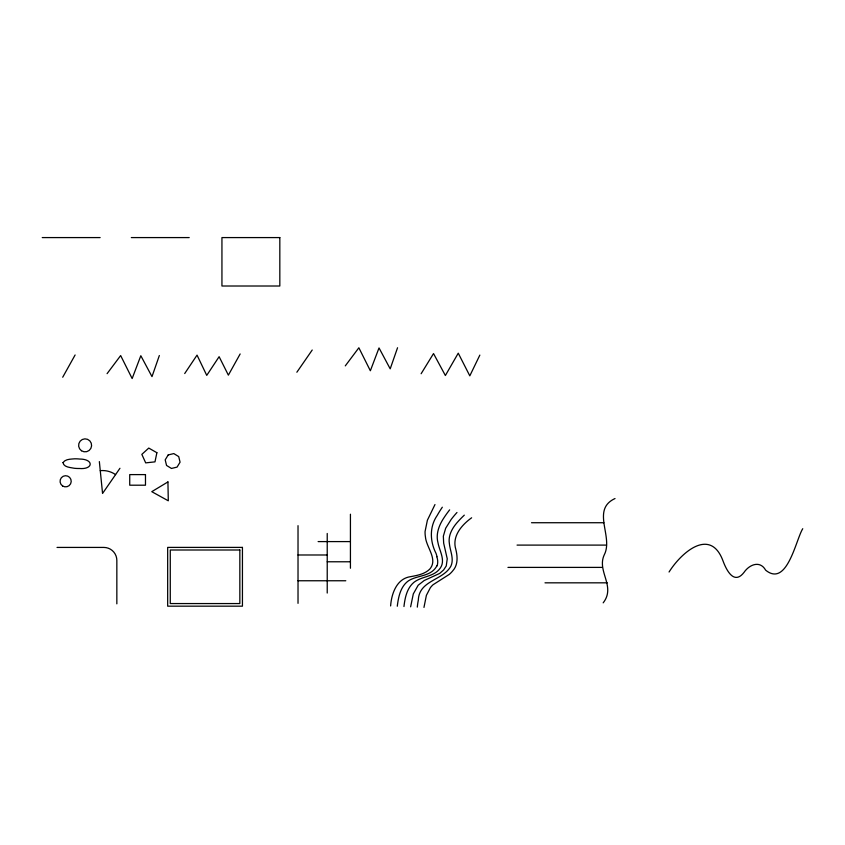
<?xml version="1.0" encoding="UTF-8"?>
<svg xmlns="http://www.w3.org/2000/svg" width="845" height="845" viewBox="0 0 845 845"><rect width="100%" height="100%" fill="white"/><g stroke="black" fill="none" stroke-linecap="round" stroke-linejoin="round"><path stroke-width="1.27" d="M603.182 602.844C616.163 586.282 596.443 571.188 604.323 554.711C613.544 536.469 590.887 509.683 615.012 498.539M417.303 607.122L417.599 604.492A59.097 59.097 0 0 1 418.328 600.14C418.962 580.188 443.129 580.536 450.955 566.034C454.23 558.767 450.089 550.94 449.382 543.599C447.934 535.212 452.688 527.322 458.18 521.397A98.094 98.094 0 0 1 463.683 515.746L464.306 515.144M410.628 606.826L413.3 593.908L418.18 585.236L424.179 580.526L439.685 573.417L443.604 569.984L446.244 565.96L447.248 558.82L443.667 543.166L443.34 536.184L445.685 528.22L451.188 519.421A101.115 101.115 0 0 1 456.374 513.168L456.976 512.492M403.963 606.53C404.956 597.922 406.878 588.236 413.87 582.374C421.856 576.068 434.277 576.998 440.372 567.956C445.737 560.14 439.358 550.718 437.985 542.733C435.566 533.871 439.242 524.734 444.185 517.446A104.738 104.738 0 0 1 449.075 510.602L449.646 509.852M423.968 607.418L426.387 595.345L430.337 587.74A22.72 22.72 0 0 1 433.073 584.729L449.265 574.399A25.276 25.276 0 0 0 452.74 570.84C458.201 564.925 457.589 556.475 455.782 549.229C451.843 536.205 461.803 524.861 471.637 517.784M397.287 606.235C398.396 597.119 400.435 586.567 408.41 580.853C417.06 575.223 430.063 576.723 436.147 567.111A11.165 11.165 0 0 0 436.823 565.812M390.622 605.939C391.457 593.834 396.664 578.571 410.512 576.681C417.229 575.424 424.528 574.167 429.661 569.245C438.344 559.358 426.281 547.507 425.436 536.881A27.462 27.462 0 0 1 425.077 531.494L427.39 520.214L434.974 504.56M159.346 355.523L151.994 376.638L140.819 355.713L132.147 378.56L120.655 355.565L107.083 373.659M397.551 347.739L390.2 368.853L379.025 347.929L370.353 370.775L358.861 347.781L345.288 365.874M802.75 528.706C795.874 539.701 787.128 587.719 765.644 570.164C759.961 560.045 749.251 564.661 744.022 572.382C733.978 585.427 726.351 569.995 722.95 560.742C710.307 526.942 681.25 552.535 669.06 572.012M479.844 355.101L469.809 375.856L458.254 353.178L445.378 375.518L433.527 353.569L421.127 373.733M240.149 353.96L228.372 375.148L219.119 356.685L206.75 375.381L197.033 355.122L184.706 373.543M62.71 377.229L75.11 354.974M119.948 468.278L102.562 493.448L99.351 461.602M296.859 372.233L312.217 350.02M42.25 237.582L100.132 237.582M131.324 237.582L189.206 237.582M531.516 522.728L603.837 522.728M318.121 541.592L350.432 541.592M517.055 545.099L606.499 545.099M57.027 547.423L103.85 547.423A13.002 13.002 0 0 1 116.842 560.425L116.842 603.848M298.021 554.985L327.226 554.985M327.226 561.777L350.432 561.777M507.961 567.396L602.2 567.396M298.021 580.758L345.795 580.758M545.004 582.828L607.259 582.828M437.034 556.718L436.907 556.253A52.158 52.158 0 0 0 436.052 553.433C429.936 541.465 429.313 526.857 437.192 515.471A112.269 112.269 0 0 1 442.326 507.211M350.432 514.214L350.432 568.231M327.226 533.47L327.226 593.042M298.021 525.664L298.021 603.341M436.802 556.813A14.006 14.006 0 0 1 437.118 565.907M100.259 470.665A22.899 22.899 0 0 1 115.575 474.605M63.016 462.595C63.607 467.317 70.484 467.454 74.18 468.257A40.497 40.497 0 0 0 79.272 468.489C93.51 469.736 93.985 459.067 79.694 459.046A40.497 40.497 0 0 0 74.603 458.814C70.705 459.184 65.424 458.962 63.016 462.595M156.885 452.709L154.984 461.856L145.689 462.88L141.844 454.367L148.762 448.072L156.885 452.709M168.208 454.927L165.197 459.849L166.549 465.447L171.461 468.457L177.059 467.105L180.069 462.194L178.717 456.596L173.806 453.585L168.208 454.927M167.933 481.925L151.773 491.674L168.292 500.8L167.933 481.925M279.822 237.582L221.939 237.582L221.939 286.011L279.822 286.011L279.822 237.582M145.477 474.605L129.729 474.605L129.729 485.199L145.477 485.199L145.477 474.605M242.441 547.402L167.669 547.402L167.669 606.171L242.441 606.171L242.441 547.402M239.843 550L170.267 550L170.267 603.562L239.843 603.562L239.843 550M81.469 450.734A6.496 6.496 0 0 0 91.598 445.811A6.496 6.496 0 0 0 82.271 439.506A6.496 6.496 0 0 0 81.469 450.734M62.572 485.949A5.588 5.588 0 0 0 71.212 481.618A5.588 5.588 0 0 0 63.143 476.295A5.588 5.588 0 0 0 62.572 485.949"/></g></svg>
